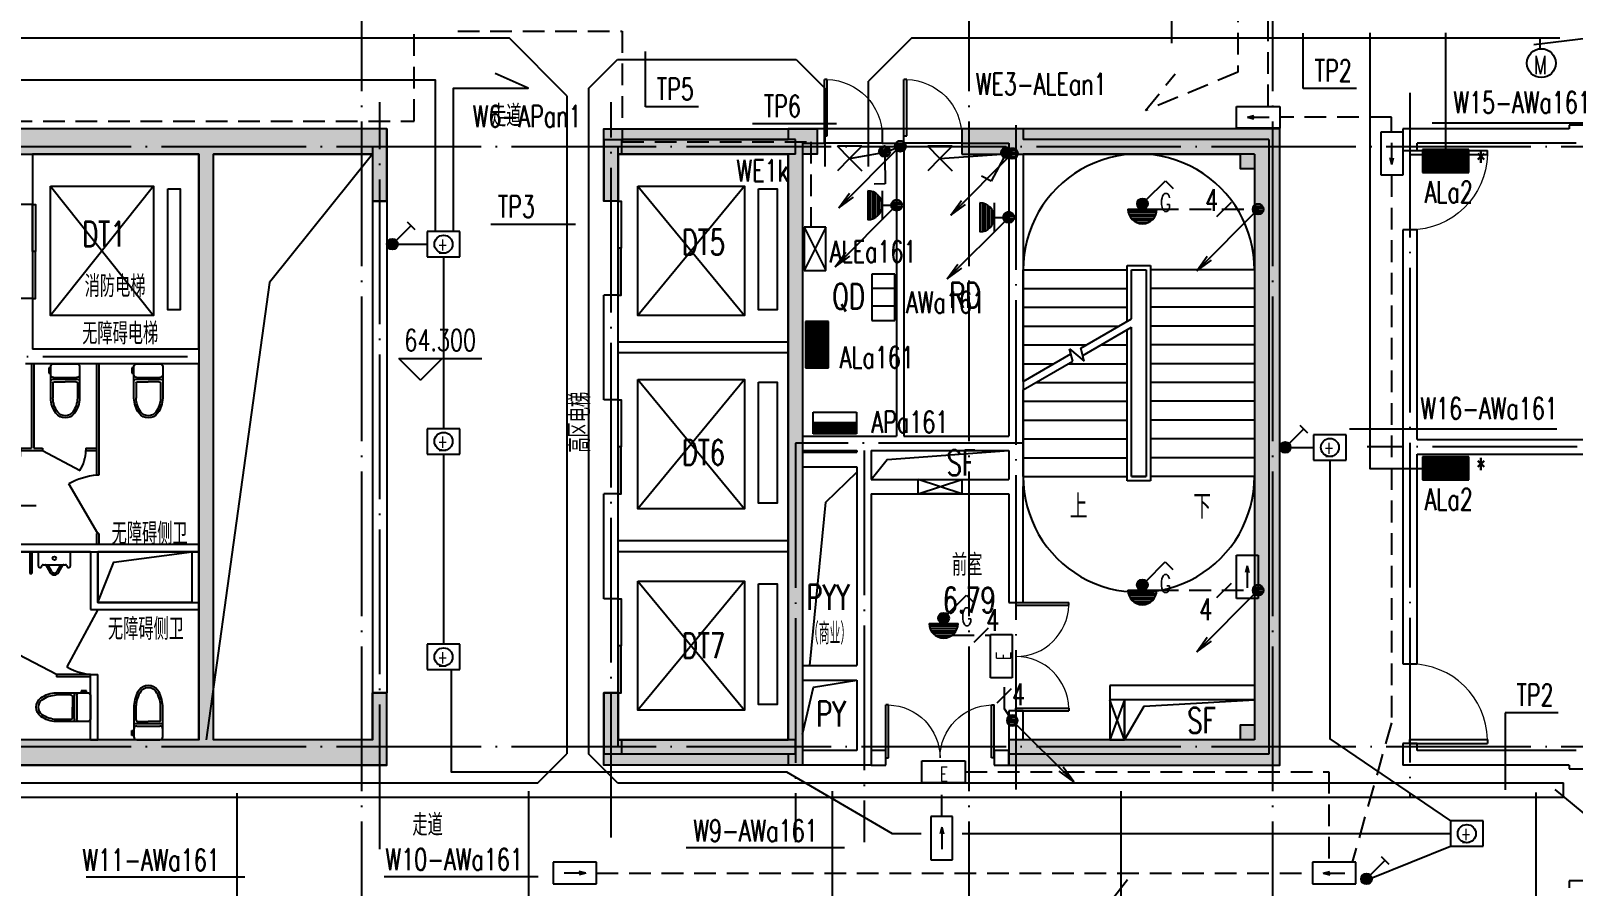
# Model space of a CAD drawing. Extents: x 1980812 to 2226895, y -554123 to 281606.
# Drawn here: x 2015392 to 2036724, y -105637 to -93809 of the extents above; entities that cross this region are included whole.
import ezdxf
from ezdxf.enums import TextEntityAlignment as Align

# ---------------------------------------------------------------- set-up
doc = ezdxf.new("R2010")
doc.units = 0
doc.header["$LTSCALE"] = 1000
doc.header["$MEASUREMENT"] = 0
for name, pattern in [('CONTINOUS', [0]), ('DASH', [0.35, 0.25, -0.1]), ('DOTE', [2.42, 2, -0.2, 0.02, -0.2]), ('DQXX', [4.5, 3, -1.5])]:
    doc.linetypes.add(name, pattern=pattern)
for name, color, linetype in [('$TD_AUDIT_GENERATED_(158)', 8, 'Continuous'), ('$TD_AUDIT_GENERATED_(1F3)', 7, 'Continuous'), ('$TD_AUDIT_GENERATED_(210)', 8, 'Continuous'), ('$TD_AUDIT_GENERATED_(356C)', 8, 'Continuous'), ('$TD_AUDIT_GENERATED_(517)', 8, 'CONTINOUS'), ('$TD_AUDIT_GENERATED_(54A)', 8, 'Continuous'), ('1', 1, 'Continuous'), ('A-FLOR-PFIX', 8, 'Continuous'), ('A-FLOR-TPTN', 8, 'Continuous'), ('COLU', 8, 'Continuous'), ('COLU_HATCH', 8, 'Continuous'), ('DIM_ELEV', 8, 'Continuous'), ('DIM_SYMB', 8, 'Continuous'), ('dote', 8, 'DOTE'), ('DQ1', 1, 'Continuous'), ('DQ2', 2, 'Continuous'), ('DQ7', 7, 'Continuous'), ('DQK', 7, 'Continuous'), ('DQK1', 1, 'Continuous'), ('DQK7', 7, 'Continuous'), ('DQqj', 1, 'Continuous'), ('DQX', 2, 'DQXX'), ('LINE', 8, 'Continuous'), ('PUB_TEXT', 8, 'Continuous'), ('STAIR', 8, 'Continuous'), ('WALL', 7, 'Continuous'), ('WINDOW', 8, 'Continuous')]:
    doc.layers.add(name, color=color, linetype=linetype)
doc.styles.add('_TCH_DIM', font='SIMPLEX', dxfattribs={"bigfont": 'GBCBIG'})
doc.styles.add('D8', font='txtw.shx', dxfattribs={"width": 0.7, "bigfont": 'hztxtw.shx'})
doc.styles.add('HZF', font='ROMANS2', dxfattribs={"width": 0.7, "bigfont": 'HZDF2'})
doc.styles.add('HZTXTW', font='txtw.shx', dxfattribs={"width": 0.6, "bigfont": 'hztxtw.shx'})

# ---------------------------------------------------------------- blocks, each defined once
blk = doc.blocks.new('$TD_AUDIT_GENERATED_(9F)')
at = {"layer": 'dote'}
for p, q in [((23300, 30469), (23300, -6248)), ((31700, 30469), (31700, -6248)), ((35900, 30469), (35900, -5250)), ((56413, 15600), (-8454, 15600)), ((54631, 11450), (37209, 11450)), ((56413, 7300), (-8454, 7300))]:
    blk.add_line(p, q, dxfattribs=at)
blk = doc.blocks.new('A$C63E13691')
at = {"layer": 'WALL'}
for p, q in [((0, -650), (0, 100)), ((0, 100), (200, 100)), ((200, -650), (200, 100)), ((0, -650), (200, -650)), ((0, -3400), (0, -1950)), ((0, -1950), (200, -1950)), ((200, -3400), (200, -1950)), ((0, -3400), (200, -3400)), ((0, -6150), (0, -4700)), ((0, -4700), (200, -4700)), ((200, -6150), (200, -4700)), ((0, -6150), (200, -6150)), ((0, -8200), (0, -7450)), ((0, -7450), (200, -7450)), ((200, -8200), (200, -7450)), ((0, -8200), (200, -8200))]:
    blk.add_line(p, q, dxfattribs=at)
at = {"layer": 'WINDOW'}
for p, q in [((0, -1950), (0, -650)), ((0, -4700), (0, -3400)), ((0, -7450), (0, -6150))]:
    blk.add_line(p, q, dxfattribs=at)
for points in [[(-41, -1300), (0, -1300), (0, -650), (-41, -650)], [(-41, -1300), (0, -1300), (0, -1950), (-41, -1950)], [(-41, -4050), (0, -4050), (0, -3400), (-41, -3400)], [(-41, -4050), (0, -4050), (0, -4700), (-41, -4700)], [(-41, -6800), (0, -6800), (0, -6150), (-41, -6150)], [(-41, -6800), (0, -6800), (0, -7450), (-41, -7450)]]:
    blk.add_lwpolyline(points, close=True, dxfattribs=at)
blk = doc.blocks.new('$DorLib2D$00000001')
for p, q in [((0.45, 0.975), (0.5, 0.975)), ((0.45, 0), (0.45, 0.975)), ((0.5, 0), (0.5, 0.975)), ((0.5, 0), (0.45, 0))]:
    blk.add_line(p, q)
at = {"lineweight": 13}
blk.add_arc((0.475, 0), 0.975, 91.4693, 180, dxfattribs=at)
blk = doc.blocks.new('A$C4923384A')
at = {"layer": 'dote'}
for p, q in [((34500, -2208), (34500, -6266)), ((37800, -6953), (37800, -16710))]:
    blk.add_line(p, q, dxfattribs=at)
at = {"layer": 'WALL'}
for p, q in [((37700, -7450), (37700, -7750)), ((40000, -7450), (37700, -7450)), ((40200, -7400), (40000, -7400)), ((40000, -7400), (40000, -7450)), ((37900, -7750), (37900, -7650)), ((40100, -7650), (37900, -7650)), ((37700, -7750), (37900, -7750)), ((37900, -8850), (37700, -8850)), ((37700, -8850), (37700, -11850)), ((37900, -11750), (37900, -8850)), ((37700, -11850), (37700, -14850)), ((37900, -11750), (48700, -11750)), ((37900, -11950), (48500, -11950)), ((37900, -14850), (37900, -11950)), ((37700, -14850), (37900, -14850)), ((37900, -15950), (37700, -15950)), ((37700, -15950), (37700, -16250)), ((37900, -16050), (37900, -15950)), ((40100, -16050), (37900, -16050)), ((40000, -16250), (37700, -16250)), ((40000, -16250), (40000, -16300)), ((40000, -16300), (40200, -16300)), ((40200, -17850), (40000, -17850)), ((40000, -17850), (40000, -17950))]:
    blk.add_line(p, q, dxfattribs=at)
at = {"layer": 'WINDOW', "yscale": -1100}
for p, xscale, zscale, rotation in [((37800, -8300), 1100, 1100, 90), ((37800, -15400), -1100, -1100, 89.99999999999379)]:
    blk.add_blockref('$DorLib2D$00000001', p, dxfattribs=dict(at, xscale=xscale, zscale=zscale, rotation=rotation))
blk = doc.blocks.new('A-WC4')
for p, q in [((-200, 475), (-200, 40)), ((200, 40), (200, 475)), ((180, 220), (-180, 220)), ((-228, 57), (-228, 130)), ((-228, 130), (-210, 130)), ((-210, 57), (-228, 57)), ((-210, 130), (-210, 115)), ((-210, 115), (-200, 115)), ((-210, 72), (-210, 115)), ((-200, 72), (-210, 72)), ((-210, 72), (-210, 57)), ((-160, 190), (160, 190)), ((-160, 0), (160, 0))]:
    blk.add_line(p, q)
at = {"color": 251}
for p, q in [((-170, 270), (-170, 476)), ((170, 270), (170, 475)), ((-150, 250), (0, 250)), ((150, 250), (0, 250))]:
    blk.add_line(p, q, dxfattribs=at)
for centre, radius, start, end in [((189, 460), 389, 144.5404, 177.815), ((0, 590), 160, 90, 143.2005), ((0, 590), 160, 36.7995, 90), ((-189, 460), 389, 2.185, 35.4596), ((-180, 240), 20, 180, 270), ((180, 240), 20, 270, 0), ((-160, 150), 40, 90, 180), ((-160, 40), 40, 180, 270), ((160, 150), 40, 0, 90), ((160, 40), 40, 270, 0)]:
    blk.add_arc(centre, radius, start, end)
for centre, radius, start, end in [((189, 460), 359, 144.5982, 177.815), ((0, 590), 130, 90, 143.0508), ((0, 590), 130, 36.9492, 90), ((-189, 460), 359, 2.185, 35.4018), ((-150, 270), 20, 180, 270), ((150, 270), 20, 270, 0)]:
    blk.add_arc(centre, radius, start, end, dxfattribs=at)
blk = doc.blocks.new('A-UR2')
for p, q in [((-61, 284), (-116, 188)), ((116, 188), (61, 284)), ((-225, 190), (-225, 30)), ((-195, 0), (195, 0)), ((-168, 190), (-171, 199)), ((154, 180), (-154, 180)), ((171, 199), (168, 190)), ((225, 30), (225, 190))]:
    blk.add_line(p, q)
at = {"color": 252}
for p, q in [((-39, 272), (-91, 180)), ((91, 180), (39, 272))]:
    blk.add_line(p, q, dxfattribs=at)
blk.add_circle((0, 90), 25, dxfattribs=at)
for centre, radius, start, end in [((-198, 190), 27.5, 18.9246, 180), ((0, 250), 70, 29.4871, 150.5129), ((198, 190), 27.5, 0, 161.0754), ((-195, 30), 30, 180, 270), ((-154, 195), 15, 198.9246, 270), ((-129, 195), 15, 270, 330.5129), ((129, 195), 15, 209.4871, 270), ((154, 195), 15, 270, 341.0754), ((195, 30), 30, 270, 0)]:
    blk.add_arc(centre, radius, start, end)
blk.add_arc((0, 250), 45, 29.4871, 150.5129, dxfattribs=at)
blk = doc.blocks.new('A-SINK-4')
for p, q in [((-158, 126), (-13, 126)), ((-13, 78), (-13, 170)), ((13, 78), (-13, 78)), ((13, 170), (13, 78)), ((13, 126), (158, 126))]:
    blk.add_line(p, q)
blk.add_circle((0, 270), 20)
for centre, radius, start, end in [((0, 88), 19.5, 133.6408, 46.2627), ((0, 170), 13.5, 0, 180)]:
    blk.add_arc(centre, radius, start, end)
at = {"extrusion": (0, 0, -1)}
blk.add_ellipse((0, 270), major_axis=(260, 0), ratio=0.846154, dxfattribs=at)
blk.add_ellipse((0, 270), major_axis=(-235, 0), ratio=0.829787, start_param=2.310338, end_param=7.11444)
blk = doc.blocks.new('$TwtSys$00000141')
for p, q in [((-94, 8), (-10, 92)), ((-94, 8), (-10, 92)), ((-87, -35), (35, 87)), ((-87, -35), (35, 87)), ((-66, -66), (66, 66)), ((-66, -66), (66, 66)), ((-32, -87), (88, 33)), ((-32, -87), (88, 33)), ((11, -92), (92, -11)), ((11, -92), (92, -11))]:
    blk.add_line(p, q)
blk.add_circle((0, 0), 94)
blk.add_circle((0, 0), 94)
blk = doc.blocks.new('tbharthaergar')
at = {"layer": '$TD_AUDIT_GENERATED_(517)'}
blk.add_lwpolyline([(4750, -6300), (4974, -5742), (6050, -5600)], dxfattribs=at)
blk.add_lwpolyline([(4750, -5600), (6050, -5600), (6050, -6300), (4750, -6300)], close=True, dxfattribs=at)
at = {"layer": 'A-FLOR-PFIX'}
for p, q in [((2035, -3550), (458, -3550)), ((2900, -6150), (2900, -5600)), ((2900, -6150), (1850, -6150))]:
    blk.add_line(p, q, dxfattribs=at)
at = {"layer": 'A-FLOR-TPTN'}
for p, q in [((2965, -3000), (2965, -4170)), ((3835, -3000), (3835, -4170)), ((3865, -3000), (3865, -4170)), ((4735, -3000), (4735, -4541)), ((4765, -3000), (4765, -4541)), ((4735, -3604), (4735, -4541)), ((4765, -3604), (4765, -4541)), ((2185, -4170), (2185, -4200)), ((2185, -4200), (2705, -4475)), ((2785, -4170), (2785, -4200)), ((2785, -4170), (2935, -4170)), ((2965, -4170), (3085, -4170)), ((3085, -4170), (3085, -4200)), ((3085, -4200), (3605, -4475)), ((3685, -4170), (3835, -4170)), ((3685, -4170), (3685, -4200)), ((3685, -4200), (3985, -4200)), ((3865, -4170), (3985, -4170)), ((3985, -4170), (3985, -4200)), ((3985, -4200), (4505, -4475)), ((4585, -4170), (4735, -4170)), ((4585, -4170), (4585, -4200)), ((4585, -4200), (4735, -4200)), ((4750, -5346), (4352, -4661)), ((4765, -4541), (4735, -4541)), ((4735, -5346), (4735, -5500)), ((4765, -5346), (4735, -5346)), ((4765, -5346), (4765, -5500)), ((3110, -5600), (3110, -5900)), ((3140, -5600), (3140, -5900)), ((3810, -5600), (3810, -5900)), ((3840, -5600), (3840, -5900)), ((3110, -5900), (3140, -5900)), ((3810, -5900), (3840, -5900)), ((4750, -6400), (4322, -7192)), ((4180, -7300), (3660, -7025)), ((3350, -7300), (3350, -8200)), ((3580, -7300), (3350, -7300)), ((3380, -7330), (3380, -8200)), ((3580, -7330), (3380, -7330)), ((3580, -7300), (3580, -7330)), ((4650, -7300), (4180, -7300)), ((4180, -7300), (4180, -7330)), ((4650, -7330), (4180, -7330)), ((3380, -8200), (3350, -8200))]:
    blk.add_line(p, q, dxfattribs=at)
for points in [[(2035, -3000), (2035, -4200), (2185, -4200)], [(2065, -3000), (2065, -4170), (2185, -4170)], [(2935, -3000), (2935, -4170)], [(2785, -4200), (2965, -4200)], [(2935, -4200), (3085, -4200)]]:
    blk.add_lwpolyline(points, dxfattribs=at)
for centre, radius, start, end in [((2273, -4200), 512, 327.4617, 359.9502), ((3173, -4200), 512, 327.4617, 359.9502), ((4073, -4200), 512, 327.4617, 359.9502), ((4836, -5532), 997, 95.7943, 119.0455), ((4092, -7300), 512, 147.4617, 179.9502), ((4723, -6508), 792, 239.6591, 271.9796)]:
    blk.add_arc(centre, radius, start, end, dxfattribs=at)
at = {"layer": 'LINE', "linetype": 'DASH'}
for centre in [(1404, -4673), (2650, -6933)]:
    blk.add_circle(centre, 750, dxfattribs=at)
at = {"layer": 'WALL'}
for p, q in [((550, -5500), (450, -5500)), ((450, -5500), (450, -5600)), ((550, -5600), (550, -5500)), ((1850, -5500), (1550, -5500)), ((1550, -5500), (1550, -5600)), ((4750, -5500), (1850, -5500)), ((6150, -5500), (4750, -5500)), ((6150, -5600), (6150, -5500)), ((450, -5600), (550, -5600)), ((1550, -5600), (1750, -5600)), ((1750, -5600), (1750, -7100)), ((1850, -7100), (1850, -5600)), ((4650, -5600), (1850, -5600)), ((4650, -5600), (4650, -6400)), ((6150, -5600), (4750, -5600)), ((4750, -5600), (4750, -6300)), ((4750, -6300), (6150, -6300)), ((6150, -6300), (6150, -6400)), ((4650, -6400), (6150, -6400)), ((1750, -7100), (1850, -7100)), ((4650, -8200), (4650, -7300)), ((4650, -7300), (4750, -7300)), ((4750, -8200), (4750, -7300)), ((1850, -8100), (1750, -8100)), ((1750, -8100), (1750, -8200)), ((1850, -8200), (1850, -8100)), ((1750, -8200), (1850, -8200)), ((4650, -8200), (4750, -8200))]:
    blk.add_line(p, q, dxfattribs=at)
at = {"layer": 'WINDOW'}
for p, q in [((1550, -5500), (550, -5500)), ((1850, -8100), (1850, -7100))]:
    blk.add_line(p, q, dxfattribs=at)
at = {"layer": '$TD_AUDIT_GENERATED_(54A)', "xscale": 0.5, "yscale": -0.5, "zscale": 0.5, "rotation": 180.0000000027541}
for p in [(1861, -3250), (3049, -5755)]:
    blk.add_blockref('$TwtSys$00000141', p, dxfattribs=at)
at = {"layer": 'A-FLOR-PFIX', "xscale": -1, "rotation": 180}
for name, p in [('A-SINK-4', (1250, -3000)), ('A-WC4', (2500, -3000)), ('A-WC4', (3400, -3000)), ('A-WC4', (4300, -3000)), ('A-WC4', (5450, -3000)), ('A-SINK-4', (2400, -5623))]:
    blk.add_blockref(name, p, dxfattribs=at)
at = {"layer": 'A-FLOR-PFIX', "rotation": 180}
for p in [(3450, -5600), (4150, -5600)]:
    blk.add_blockref('A-UR2', p, dxfattribs=at)
at = {"layer": 'A-FLOR-PFIX', "extrusion": (0, 0, -1), "xscale": -1, "zscale": -1}
blk.add_blockref('A-WC4', (-5450, -8200), dxfattribs=at)
at = {"layer": 'A-FLOR-PFIX', "extrusion": (0, 0, -1), "zscale": -1, "rotation": 270}
blk.add_blockref('A-WC4', (-4650, -7750), dxfattribs=at)
at = {"layer": 'WINDOW', "yscale": -1000}
for p, xscale, zscale, rotation in [((1050, -5550), 1000, 1000, 180.0000000140501), ((1800, -7600), -1000, -1000, 90.00000001289553)]:
    blk.add_blockref('$DorLib2D$00000001', p, dxfattribs=dict(at, xscale=xscale, zscale=zscale, rotation=rotation))
blk = doc.blocks.new('$DorLib2D$00000002')
for p, q in [((-0.5, 0), (-0.5, 0.4875)), ((-0.475, 0.4875), (-0.5, 0.4875)), ((-0.475, 0), (-0.475, 0.4875)), ((0.475, 0), (0.475, 0.4875)), ((0.475, 0.4875), (0.5, 0.4875)), ((0.5, 0), (0.5, 0.4875)), ((-0.5, 0), (-0.475, 0)), ((0.5, 0), (0.475, 0))]:
    blk.add_line(p, q)
at = {"lineweight": 13}
for centre, start, end in [((-0.4875, 0), 0, 88.53072), ((0.4875, 0), 91.46928, 180)]:
    blk.add_arc(centre, 0.4875, start, end, dxfattribs=at)
blk = doc.blocks.new('A$C1E3758D0')
at = {"layer": '$TD_AUDIT_GENERATED_(158)'}
for p, q in [((7950, -2600), (5600, -2600)), ((7950, -2750), (5600, -2750)), ((7950, -5350), (5600, -5350)), ((7950, -5500), (5600, -5500))]:
    blk.add_line(p, q, dxfattribs=at)
at = {"layer": '$TD_AUDIT_GENERATED_(1F3)'}
blk.add_line((-2500, -700), (-2500, -2000), dxfattribs=at)
at = {"layer": '$TD_AUDIT_GENERATED_(210)'}
for p, q in [((9750, -4700), (10350, -4500)), ((10350, -4700), (9750, -4500))]:
    blk.add_line(p, q, dxfattribs=at)
for points in [[(9100, -4500), (9321, -4223), (11000, -4100)], [(8250, -7075), (8470, -4814), (8900, -4400)], [(8150, -8025), (8301, -7371), (8900, -7275)], [(12600, -8100), (12874, -7634), (14400, -7550)]]:
    blk.add_lwpolyline(points, dxfattribs=at)
blk.add_lwpolyline([(9750, -4500), (10350, -4500), (10350, -4700), (9750, -4700)], close=True, dxfattribs=at)
at = {"layer": '$TD_AUDIT_GENERATED_(517)'}
blk.add_lwpolyline([(-1600, -5500), (-300, -5500), (-300, -6200), (-1600, -6200)], close=True, dxfattribs=at)
at = {"layer": 'DIM_ELEV'}
blk.add_line((-4268, -4861), (-2450, -4861), dxfattribs=at)
at = {"layer": 'DIM_SYMB'}
for p, q in [((12600, -8100), (12400, -7550)), ((12600, -7550), (12400, -8100))]:
    blk.add_line(p, q, dxfattribs=at)
for points in [[(13650, -4590, 0, 0, 0), (13650, -1000, 0, 0, 0), (11950, -1000, 0, 0, 0), (11950, -2340, 80, 0, 0), (11950, -2640, 0, 0, 0)], [(11950, -4590, 0, 0, 0), (11950, -3200, 80, 0, 0), (11950, -2900, 0, 0, 0)]]:
    blk.add_lwpolyline(points, format="xyseb", dxfattribs=at)
blk.add_lwpolyline([(12600, -8100), (12600, -7550), (12400, -7550), (12400, -8100)], close=True, dxfattribs=at)
at = {"layer": 'dote'}
for p, q in [((2300, -9613), (2300, 715)), ((5500, -9452), (5500, 715)), ((11100, 400), (11100, -8786)), ((-7200, -2800), (-200, -2800)), ((8050, -4000), (8050, -9515)), ((11200, -4000), (8050, -4000)), ((9000, -4100), (9000, -9515))]:
    blk.add_line(p, q, dxfattribs=at)
at = {"layer": 'STAIR'}
for p, q in [((11200, -3145), (11200, -1600)), ((11200, -1600), (12640, -1600)), ((12640, -2314), (12640, -1540)), ((12640, -1540), (12960, -1540)), ((12700, -2279), (12700, -1600)), ((12700, -2279), (12700, -1600)), ((12700, -1600), (12900, -1600)), ((12900, -1600), (12900, -4460)), ((12900, -1600), (12900, -4460)), ((12960, -1540), (12960, -4520)), ((14400, -1600), (12960, -1600)), ((14400, -1600), (14400, -4460)), ((11200, -1860), (12640, -1860)), ((14400, -1860), (12960, -1860)), ((11200, -2120), (12640, -2120)), ((14400, -2120), (12960, -2120)), ((11997, -2685), (12700, -2279)), ((11200, -2380), (12525, -2380)), ((12024, -2785), (12700, -2395)), ((12640, -4520), (12640, -2429)), ((12700, -4460), (12700, -2395)), ((12700, -4460), (12700, -2395)), ((14400, -2380), (12960, -2380)), ((11200, -2640), (12075, -2640)), ((11200, -3145), (11859, -2765)), ((11886, -2865), (11839, -2693)), ((11839, -2693), (12045, -2865)), ((12045, -2865), (11997, -2685)), ((12275, -2640), (12640, -2640)), ((14400, -2640), (12960, -2640)), ((11200, -3261), (11886, -2865)), ((11200, -2900), (11625, -2900)), ((11825, -2900), (12640, -2900)), ((14400, -2900), (12960, -2900)), ((11375, -3160), (12640, -3160)), ((14400, -3160), (12960, -3160)), ((11200, -4460), (11200, -3261)), ((11200, -3420), (12640, -3420)), ((14400, -3420), (12960, -3420)), ((11200, -3680), (12640, -3680)), ((14400, -3680), (12960, -3680)), ((11200, -3940), (12640, -3940)), ((14400, -3940), (12960, -3940)), ((11200, -4200), (12640, -4200)), ((14400, -4200), (12960, -4200)), ((11200, -4460), (12640, -4460)), ((12700, -4460), (12700, -4460)), ((12900, -4460), (12700, -4460)), ((12700, -4460), (12900, -4460)), ((14400, -4460), (12960, -4460)), ((12960, -4520), (12640, -4520))]:
    blk.add_line(p, q, dxfattribs=at)
for centre, start, end in [((12800, -1600), 359.9999, 180), ((12800, -4460), 180, 0.0001)]:
    blk.add_arc(centre, 1600, start, end, dxfattribs=at)
at = {"layer": 'WALL'}
for p, q in [((-100, 350), (-2700, 350)), ((2400, 350), (-100, 350)), ((2400, 350), (2400, -650)), ((8450, 350), (7950, 350)), ((7950, 350), (7950, 200)), ((8450, 150), (8450, 350)), ((9500, 350), (9250, 350)), ((9250, 350), (9250, 150)), ((9550, 350), (9500, 350)), ((9550, 150), (9550, 350)), ((11200, 350), (10350, 350)), ((10350, 350), (10350, 150)), ((11200, 350), (11200, 200)), ((-2500, 0), (-2500, -700)), ((-200, 0), (-2500, 0)), ((-200, -2700), (-200, 0)), ((5400, 200), (5400, -650)), ((5400, 200), (7950, 200)), ((8150, 150), (8450, 150)), ((8150, 150), (8150, 100)), ((8150, 100), (8150, -3900)), ((9250, 150), (9450, 150)), ((9450, 150), (9450, -3900)), ((9550, 150), (9550, -3900)), ((10350, 150), (11000, 150)), ((11000, 150), (11000, 100)), ((11000, 100), (11000, -3900)), ((14600, 200), (11200, 200)), ((14600, 200), (14600, -7450)), ((2200, 0), (0, 0)), ((0, -2800), (0, 0)), ((2200, 0), (2200, -650)), ((5600, 0), (5600, -650)), ((5600, 0), (7950, 0)), ((7950, 0), (7950, -4000)), ((14400, 0), (11200, 0)), ((11200, 0), (11200, -4000)), ((14400, 0), (14400, -7350)), ((-2500, -700), (-2700, -700)), ((2400, -650), (2200, -650)), ((5600, -650), (5400, -650)), ((-2500, -2000), (-2700, -2000)), ((-2500, -2000), (-2500, -2700)), ((-200, -2700), (-2500, -2700)), ((-200, -2900), (-2600, -2900)), ((-200, -8100), (-200, -2900)), ((0, -8100), (0, -2800)), ((7950, -4000), (7950, -4225)), ((8150, -3900), (9000, -3900)), ((9000, -3900), (9450, -3900)), ((9550, -3900), (11000, -3900)), ((11200, -4000), (11200, -4600)), ((7950, -4225), (7950, -7175)), ((8150, -4100), (8900, -4100)), ((8150, -4100), (8150, -4125)), ((8150, -4125), (8900, -4125)), ((8900, -4100), (8900, -4125)), ((9100, -4100), (9100, -4225)), ((9100, -4100), (9500, -4100)), ((9100, -4225), (9100, -4500)), ((9500, -4100), (11000, -4100)), ((11000, -4100), (11000, -4500)), ((8150, -4325), (8900, -4325)), ((8150, -4325), (8150, -7075)), ((8900, -4325), (8900, -4600)), ((8900, -4600), (8900, -7075)), ((9100, -4500), (11000, -4500)), ((11200, -6200), (11200, -4600)), ((9100, -4700), (11000, -4700)), ((9100, -4700), (9100, -7175)), ((11000, -4700), (11000, -6200)), ((-200, -5400), (-4800, -5400)), ((-4800, -5500), (-200, -5500)), ((-200, -5500), (-200, -5400)), ((11000, -6200), (11200, -6200)), ((7950, -7175), (7950, -8100)), ((8150, -7075), (8900, -7075)), ((9100, -7175), (9100, -8450)), ((2200, -8100), (2200, -7450)), ((2200, -7450), (2400, -7450)), ((2400, -8450), (2400, -7450)), ((5400, -7450), (5400, -8300)), ((5600, -7450), (5400, -7450)), ((5600, -7450), (5600, -8100)), ((8150, -7275), (8900, -7275)), ((8150, -7275), (8150, -8200)), ((8900, -7275), (8900, -8250)), ((14400, -7350), (12400, -7350)), ((12400, -7350), (12400, -8100)), ((14600, -7450), (14600, -8300)), ((14400, -7550), (12600, -7550)), ((12600, -7550), (12600, -8100)), ((14400, -7550), (14400, -8100)), ((11200, -7700), (11000, -7700)), ((11000, -7700), (11000, -8300)), ((11200, -8100), (11200, -7700)), ((-200, -8100), (-2800, -8100)), ((2200, -8100), (0, -8100)), ((7950, -8100), (5600, -8100)), ((12400, -8100), (11200, -8100)), ((14400, -8100), (12600, -8100)), ((7950, -8300), (5400, -8300)), ((7950, -8300), (7950, -8450)), ((8150, -8200), (8150, -8250)), ((8900, -8250), (8150, -8250)), ((12500, -8300), (11000, -8300)), ((14600, -8300), (12500, -8300)), ((-100, -8450), (-2800, -8450)), ((2400, -8450), (-100, -8450)), ((9100, -8450), (7950, -8450))]:
    blk.add_line(p, q, dxfattribs=at)
at = {"layer": 'WINDOW'}
for p, q in [((9250, 350), (8450, 350)), ((10350, 350), (9550, 350)), ((9250, 150), (8450, 150)), ((10350, 150), (9550, 150))]:
    blk.add_line(p, q, dxfattribs=at)
at = {"layer": 'WINDOW', "color": 3}
for p, q in [((-828, -444), (-2253, -2233)), ((-2253, -444), (-828, -2233))]:
    blk.add_line(p, q, dxfattribs=at)
at = {"layer": 'WINDOW', "color": 1}
for p, q in [((7344, -444), (5869, -2233)), ((5869, -444), (7344, -2233)), ((7344, -3119), (5869, -4907)), ((5869, -3119), (7344, -4907)), ((7344, -5905), (5869, -7693)), ((5869, -5905), (7344, -7693))]:
    blk.add_line(p, q, dxfattribs=at)
at = {"layer": 'WINDOW', "color": 3}
for points in [[(-2253, -444), (-828, -444), (-828, -2233), (-2253, -2233)], [(-632, -481), (-460, -481), (-460, -2153), (-632, -2153)]]:
    blk.add_lwpolyline(points, close=True, dxfattribs=at)
at = {"layer": 'WINDOW', "color": 1}
for points in [[(5869, -444), (7344, -444), (7344, -2233), (5869, -2233)], [(7540, -481), (7798, -481), (7798, -2153), (7540, -2153)], [(5869, -3119), (7344, -3119), (7344, -4907), (5869, -4907)], [(7540, -3156), (7798, -3156), (7798, -4828), (7540, -4828)], [(5869, -5905), (7344, -5905), (7344, -7693), (5869, -7693)], [(7540, -5942), (7798, -5942), (7798, -7614), (7540, -7614)]]:
    blk.add_lwpolyline(points, close=True, dxfattribs=at)
at = {"layer": 'WINDOW'}
for points in [[(-2459, -1350), (-2500, -1350), (-2500, -700), (-2459, -700)], [(-2459, -1350), (-2500, -1350), (-2500, -2000), (-2459, -2000)]]:
    blk.add_lwpolyline(points, close=True, dxfattribs=at)
at = {"layer": 'WALL'}
blk.add_blockref('tbharthaergar', (-6350, 100), dxfattribs=at)
at = {"layer": 'WINDOW'}
for name, p, xscale, yscale, zscale, rotation in [('$DorLib2D$00000001', (8850, 250), 800, -800, 800, 179.999999675934), ('$DorLib2D$00000001', (9950, 250), 800, -800, 800, 179.9999996759287), ('$DorLib2D$00000002', (11100, -6950), 1500, 1500, 1500, 270.0000000371895)]:
    blk.add_blockref(name, p, dxfattribs=dict(at, xscale=xscale, yscale=yscale, zscale=zscale, rotation=rotation))
at = {"layer": '$TD_AUDIT_GENERATED_(1F3)'}
for s, height, style, width, p in [('DT1', 350, 'HZF', 0.7, (-1515, -1106)), ('DT5', 350, 'HZF', 0.7, (6777, -1220)), ('\\M+5CFFB\\M+5B7C0\\M+5B5E7\\M+5CCDD', 300, 'D8', 0.7, (-1360, -1829)), ('QD', 350, 'HZF', 0.7, (8785, -1968)), ('RD', 350, 'HZF', 0.7, (10397, -1954)), ('\\M+5CEDE\\M+5D5CF\\M+5B0AD\\M+5B5E7\\M+5CCDD', 300, 'D8', 0.7, (-1289, -2483)), ('DT6', 350, 'HZF', 0.7, (6777, -4128)), ('SF', 350, 'HZF', 0.7, (10341, -4271)), ('\\M+5C7B0\\M+5CAD2', 300, 'D8', 0.7, (10426, -5683)), ('6.79', 350, 'HZF', 0.7, (10454, -6168)), ('\\M+5A3A8\\M+5C9CC\\M+5D2B5\\M+5A3A9', 300, 'HZTXTW', 0.5, (8522, -6632)), ('DT7', 350, 'HZF', 0.7, (6777, -6799))]:
    blk.add_text(s, height=height, dxfattribs=dict(at, style=style, width=width)).set_placement(p, align=Align.MIDDLE_CENTER)
at = {"layer": '$TD_AUDIT_GENERATED_(1F3)', "style": 'D8', "width": 0.7}
for p in [(-882, -5250), (-933, -6569)]:
    blk.add_text('\\M+5CEDE\\M+5D5CF\\M+5B0AD\\M+5B2E0\\M+5CEC0', height=300, rotation=0.0006, dxfattribs=at).set_placement(p, align=Align.MIDDLE_CENTER)
at = {"layer": '$TD_AUDIT_GENERATED_(356C)', "style": 'HZF', "width": 0.7}
for s, p in [('PYY', (8501, -6127)), ('PY', (8542, -7742)), ('SF', (13669, -7835))]:
    blk.add_text(s, height=350, dxfattribs=at).set_placement(p, align=Align.MIDDLE_CENTER)
at = {"layer": 'PUB_TEXT', "style": '_TCH_DIM'}
for s, p in [('\\M+5C9CF', (11846, -5045)), ('\\M+5CFC2', (13555, -5045))]:
    blk.add_text(s, height=337.6, dxfattribs=at).set_placement(p)
blk = doc.blocks.new('$TD_AUDIT_GENERATED_(3B77)')
at = {"layer": 'COLU_HATCH'}
h = blk.add_hatch(color=256, dxfattribs=at)
h.dxf.hatch_style = 1
h.paths.add_polyline_path([(18550, 15850), (23650, 15850), (23650, 14850), (23450, 14850), (23450, 15500), (18550, 15500)])
h = blk.add_hatch(color=256, dxfattribs=at)
h.dxf.hatch_style = 1
h.paths.add_polyline_path([(26650, 15850), (26650, 14850), (26850, 14850), (26850, 15500), (29600, 15500), (29600, 15850)])
h = blk.add_hatch(color=256, dxfattribs=at)
h.dxf.hatch_style = 1
h.paths.add_polyline_path([(31600, 15500), (35450, 15500), (35450, 15300), (35650, 15300), (35650, 7600), (35450, 7600), (35450, 7400), (32250, 7400), (32250, 7050), (36000, 7050), (36000, 15850), (31600, 15850)])
h = blk.add_hatch(color=256, dxfattribs=at)
h.dxf.hatch_style = 1
h.paths.add_polyline_path([(21250, 15500), (21250, 7400), (21050, 7400), (21050, 15500)])
h = blk.add_hatch(color=256, dxfattribs=at)
h.dxf.hatch_style = 1
h.paths.add_polyline_path([(29400, 15500), (29400, 7400), (29200, 7400), (29200, 15500)])
h = blk.add_hatch(color=256, dxfattribs=at)
h.dxf.hatch_style = 1
h.paths.add_polyline_path([(18450, 7050), (23650, 7050), (23650, 8050), (23450, 8050), (23450, 7400), (18450, 7400)])
h = blk.add_hatch(color=256, dxfattribs=at)
h.dxf.hatch_style = 1
h.paths.add_polyline_path([(26650, 8050), (26850, 8050), (26850, 7400), (29400, 7400), (29400, 7050), (26650, 7050)])
at = {"layer": 'COLU'}
blk.add_line((35450, 15500), (35450, 15300), dxfattribs=at)
for points in [[(23650, 14850), (23650, 15850), (18550, 15850), (18550, 15500), (21050, 15500), (21050, 7400), (18450, 7400), (18450, 7050), (23650, 7050), (23650, 8050), (23450, 8050), (23450, 7400), (21250, 7400), (21250, 15500), (23450, 15500), (23450, 14850)], [(29600, 15850), (29600, 15500), (29400, 15500), (29400, 7400), (29400, 7400), (29400, 7050), (26650, 7050), (26650, 8050), (26850, 8050), (26850, 7400), (29200, 7400), (29200, 15500), (26850, 15500), (26850, 14850), (26650, 14850), (26650, 15850)], [(31600, 15500), (35450, 15500), (35450, 15300), (35650, 15300), (35650, 7600), (35450, 7600), (35450, 7400), (32250, 7400), (32250, 7050), (36000, 7050), (36000, 15850), (31600, 15850)]]:
    blk.add_lwpolyline(points, close=True, dxfattribs=at)
blk = doc.blocks.new('dd')
at = {"layer": 'DQK1', "color": 1}
for p, q in [((-200, 100), (200, 100)), ((-200, 92), (200, 92)), ((-196, 62), (196, 62)), ((-188, 32), (188, 32)), ((-174, 2), (174, 2)), ((-154, -28), (154, -28)), ((-122, -58), (122, -58)), ((-68, -88), (68, -88))]:
    blk.add_line(p, q, dxfattribs=at)
blk.add_arc((0, 100), 200, 180, 0, dxfattribs=at)
blk = doc.blocks.new('*X249')
at = {"color": 0}
for p, q in [((5315, 4110), (5515, 4110)), ((5320, 4140), (5510, 4140)), ((5320, 4080), (5510, 4080)), ((5335, 4170), (5495, 4170)), ((5335, 4050), (5495, 4050)), ((5371, 4200), (5459, 4200)), ((5372, 4020), (5459, 4020))]:
    blk.add_line(p, q, dxfattribs=at)
blk = doc.blocks.new('kg')
at = {"layer": 'DQK1'}
for p, q in [((53, 53), (318, 318)), ((318, 318), (424, 212))]:
    blk.add_line(p, q, dxfattribs=at)
blk.add_circle((0, 0), 75, dxfattribs=at)
at = {"layer": 'DQK1', "xscale": 0.75, "yscale": 0.75, "zscale": 0.75}
blk.add_blockref('*X249', (-4061, -3083), dxfattribs=at)
at = {"layer": 'DQK7', "style": 'D8', "width": 0.7}
blk.add_text('G', height=250, dxfattribs=at).set_placement((241, -107))
blk = doc.blocks.new('*X251')
at = {"color": 0}
for p, q in [((144, 3000), (256, 3000)), ((126, 2940), (274, 2940)), ((128, 2970), (272, 2970)), ((137, 2910), (263, 2910)), ((173, 2880), (227, 2880))]:
    blk.add_line(p, q, dxfattribs=at)
blk = doc.blocks.new('j')
at = {"layer": '1', "color": 7}
blk.add_line((850, 850), (850, 850), dxfattribs=at)
blk.add_line((850, 850), (850, 850), dxfattribs=at)
blk.add_line((850, 850), (850, 850), dxfattribs=at)
blk.add_line((850, 850), (850, 850), dxfattribs=at)
blk.add_line((850, 850), (850, 850), dxfattribs=at)
blk.add_line((850, 850), (850, 850), dxfattribs=at)
blk.add_line((850, 850), (850, 850), dxfattribs=at)
blk.add_line((850, 850), (850, 850), dxfattribs=at)
blk.add_line((850, 850), (850, 850), dxfattribs=at)
blk.add_line((850, 850), (850, 850), dxfattribs=at)
blk.add_line((850, 850), (850, 850), dxfattribs=at)
blk.add_line((850, 850), (850, 850), dxfattribs=at)
blk.add_line((850, 850), (850, 850), dxfattribs=at)
blk.add_line((850, 850), (850, 850), dxfattribs=at)
blk.add_line((850, 850), (850, 850), dxfattribs=at)
blk.add_line((850, 850), (850, 850), dxfattribs=at)
blk.add_line((850, 850), (850, 850), dxfattribs=at)
blk.add_line((850, 850), (850, 850), dxfattribs=at)
at = {"layer": 'DQK1'}
blk.add_circle((0, 0), 75, dxfattribs=at)
at = {"layer": 'DQK7'}
for p, q in [((0, 0), (850, 850)), ((850, 850), (647, 703)), ((850, 850), (703, 647))]:
    blk.add_line(p, q, dxfattribs=at)
at = {"layer": 'DQK1'}
blk.add_blockref('*X251', (-200, -2950), dxfattribs=at)
blk = doc.blocks.new('P')
at = {"layer": 'DQK7'}
blk.add_line((-100, -100), (100, 100), dxfattribs=at)
blk = doc.blocks.new('4')
at = {"layer": 'DQK7', "linetype": 'ByBlock', "style": 'D8', "width": 0.7}
blk.add_text('4', height=300, dxfattribs=at).set_placement((-100, -193))
blk = doc.blocks.new('dyz')
at = {"layer": 'DQK1'}
for p, q in [((-300, 0), (300, 0)), ((-300, -300), (-300, 0)), ((300, 0), (300, -300)), ((300, -300), (-300, -300))]:
    blk.add_line(p, q, dxfattribs=at)
at = {"layer": 'DQK7'}
for q in [(-58, -127), (-58, -127), (150, -150), (-58, -173), (-58, -173)]:
    blk.add_line((-150, -150), q, dxfattribs=at)
blk = doc.blocks.new('dyk')
at = {"layer": 'DQK1'}
for p, q in [((-300, 150), (300, 150)), ((-300, -150), (-300, 150)), ((300, 150), (300, -150)), ((300, -150), (-300, -150))]:
    blk.add_line(p, q, dxfattribs=at)
at = {"layer": 'DQK7', "style": 'D8', "width": 0.7}
blk.add_text('E', height=200, dxfattribs=at).set_placement((5, -31), align=Align.MIDDLE_CENTER)
blk = doc.blocks.new('DQZ')
at = {"layer": 'DQK1'}
for q in [(-170, 170), (-170, -170), (170, 170), (170, -170)]:
    blk.add_line((0, 0), q, dxfattribs=at)
at = {"layer": 'DQK1', "ltscale": 0.08}
blk.add_line((-170, -170), (170, -170), dxfattribs=at)
blk = doc.blocks.new('*X257')
at = {"color": 0}
for p, q in [((5315, 4110), (5515, 4110)), ((5320, 4140), (5510, 4140)), ((5320, 4080), (5510, 4080)), ((5335, 4170), (5495, 4170)), ((5335, 4050), (5495, 4050)), ((5371, 4200), (5459, 4200)), ((5372, 4020), (5459, 4020))]:
    blk.add_line(p, q, dxfattribs=at)
blk = doc.blocks.new('k1')
at = {"layer": 'DQK1'}
for p, q in [((53, 53), (318, 318)), ((318, 318), (424, 212))]:
    blk.add_line(p, q, dxfattribs=at)
blk.add_circle((0, 0), 75, dxfattribs=at)
at = {"layer": 'DQK1', "xscale": 0.75, "yscale": 0.75, "zscale": 0.75}
blk.add_blockref('*X257', (-4061, -3083), dxfattribs=at)
blk = doc.blocks.new('*X245')
at = {"color": 0}
for p, q in [((8700, 8370), (9500, 8370)), ((8700, 8340), (9500, 8340)), ((8700, 8310), (9500, 8310)), ((8700, 8280), (9500, 8280)), ((8700, 8250), (9500, 8250)), ((8700, 8220), (9500, 8220)), ((8700, 8190), (9500, 8190)), ((8700, 8160), (9500, 8160)), ((8700, 8130), (9500, 8130)), ((8700, 8100), (9500, 8100)), ((8700, 8070), (9500, 8070)), ((8700, 8040), (9500, 8040)), ((8700, 8010), (9500, 8010))]:
    blk.add_line(p, q, dxfattribs=at)
blk = doc.blocks.new('XM')
at = {"layer": '1'}
for p, q in [((320, 168), (-320, 168)), ((-320, 168), (-320, -152)), ((320, -152), (320, 168)), ((-320, -152), (320, -152))]:
    blk.add_line(p, q, dxfattribs=at)
at = {"layer": '1', "xscale": 0.8, "yscale": 0.8, "zscale": 0.8}
blk.add_blockref('*X245', (-7280, -6552), dxfattribs=at)
blk = doc.blocks.new('xl')
at = {"layer": 'DQK1'}
h = blk.add_hatch(dxfattribs=at)
h.set_pattern_fill('LINE', color=1, scale=8, style=0)
h.set_pattern_definition([(0, (-712.643, -443.37), (0, 25.4), [])])
h.paths.add_polyline_path([(300, -150), (300, 0), (-300, 0), (-300, -150)])
at = {"layer": 'DQK1', "color": 1}
for p, q in [((-300, 150), (300, 150)), ((-300, -150), (-300, 150)), ((300, 0), (-300, 0)), ((300, 150), (300, -150)), ((300, -150), (-300, -150))]:
    blk.add_line(p, q, dxfattribs=at)
blk = doc.blocks.new('xmj')
at = {"layer": 'DQK1', "color": 1}
for p, q in [((-300, 150), (300, -150)), ((-300, -150), (300, 150)), ((300, 150), (-300, 150)), ((-300, 150), (-300, -150)), ((300, -150), (300, 150)), ((-300, -150), (300, -150))]:
    blk.add_line(p, q, dxfattribs=at)
blk = doc.blocks.new('XDB')
at = {"layer": 'DQK1'}
for p, q in [((-320, 160), (-320, -160)), ((320, 160), (-320, 160)), ((-120, 160), (-120, -160)), ((120, -160), (120, 160)), ((320, -160), (320, 160)), ((-320, -160), (320, -160))]:
    blk.add_line(p, q, dxfattribs=at)
blk = doc.blocks.new('FP')
at = {"layer": 'DQK1'}
for p, q in [((-225, 175), (-225, -175)), ((225, 175), (-225, 175)), ((225, -175), (225, 175)), ((-225, -175), (225, -175))]:
    blk.add_line(p, q, dxfattribs=at)
blk.add_circle((0, 0), 125, dxfattribs=at)
at = {"layer": 'DQK7', "style": 'D8', "width": 0.7}
for s, p in [('+', (-83, -89)), ('-', (-80, -202))]:
    blk.add_text(s, height=180, dxfattribs=at).set_placement(p)
blk = doc.blocks.new('*X263')
at = {"color": 0, "linetype": 'Continuous'}
for p, q in [((28109, 10830), (28307, 10830)), ((28118, 10860), (28297, 10860)), ((28141, 10890), (28274, 10890)), ((28109, 10800), (28307, 10800)), ((28119, 10770), (28297, 10770)), ((28142, 10740), (28273, 10740))]:
    blk.add_line(p, q, dxfattribs=at)
blk = doc.blocks.new('KTA')
at = {"layer": 'DQK1'}
for p, q in [((53, 53), (256, 256)), ((203, 309), (309, 203))]:
    blk.add_line(p, q, dxfattribs=at)
blk.add_circle((0, 0), 75, dxfattribs=at)
at = {"layer": 'DQK1', "xscale": 0.75, "yscale": 0.75, "zscale": 0.75, "rotation": 180}
blk.add_blockref('*X263', (21156, 8112), dxfattribs=at)
blk = doc.blocks.new('z1d')
at = {"layer": 'DQK1'}
for p, q in [((0, -200), (0, 0)), ((-200, -200), (200, -200)), ((-62, -210), (62, -210)), ((-200, -390), (200, -390)), ((-200, -400), (200, -400)), ((-196, -360), (196, -360)), ((-187, -330), (187, -330)), ((-173, -300), (173, -300)), ((-152, -270), (152, -270)), ((-120, -240), (120, -240))]:
    blk.add_line(p, q, dxfattribs=at)
blk.add_arc((0, -400), 200, 0, 180, dxfattribs=at)
blk = doc.blocks.new('dj')
at = {"layer": 'DQK1'}
blk.add_circle((0, 0), 200, dxfattribs=at)
at = {"layer": 'DQK7', "style": 'D8', "width": 0.7}
blk.add_text('M', height=250, dxfattribs=at).set_placement((-100, -150))

msp = doc.modelspace()

# ---------------------------------------------------------------- linework, layer by layer
at = {"layer": '$TD_AUDIT_GENERATED_(158)'}
for p, q in [((2025866.5, -98112), (2023666.5, -98112)), ((2025866.5, -98262), (2023666.5, -98262)), ((2025866.5, -100862), (2023666.5, -100862)), ((2025866.5, -101012), (2023666.5, -101012))]:
    msp.add_line(p, q, dxfattribs=at)
at = {"layer": 'DIM_ELEV'}
for p, q in [((2020782.7, -98640.8), (2020482.7, -98340.8)), ((2020482.7, -98340.8), (2021628.2, -98340.8)), ((2020782.7, -98640.8), (2021082.7, -98340.8))]:
    msp.add_line(p, q, dxfattribs=at)
at = {"layer": 'DIM_SYMB'}
msp.add_lwpolyline([(2020116.5, -95512), (2018692.6, -97288.4), (2017816.5, -103612)], dxfattribs=at)
at = {"layer": 'DQ2'}
for p, q in [((2034962.1, -95449.3), (2034962.1, -93835.6)), ((2036268.4, -94056), (2036268.4, -93905.6)), ((2026716.5, -95575.3), (2027129, -95498.2)), ((2027274.6, -95464), (2027416.5, -95405.6)), ((2027965.8, -95575.3), (2028814.7, -95515.5)), ((2020467.5, -96759.4), (2020874.3, -96759.4)), ((2021099.3, -96934.4), (2021099.3, -99311)), ((2032816.2, -99569.5), (2033134.4, -99569.5)), ((2021099.3, -99661), (2021099.3, -102292.4)), ((2036468.5, -104300), (2037112, -104831.5)), ((2018246.8, -105877.2), (2018246.8, -104350.6)), ((2022281.1, -105877.2), (2022281.1, -104324.7)), ((2026479, -105877.2), (2026479, -104324.7)), ((2030472.2, -105877.2), (2030472.2, -104324.7))]:
    msp.add_line(p, q, dxfattribs=at)
for points in [[(2034642.1, -99867.3), (2033917.8, -99867.3), (2033917.8, -93834.8)], [(2005604.1, -94484.1), (2020984.7, -94484.1), (2020984.7, -96584.4)], [(2021236.7, -96584.4), (2021236.7, -94600.1), (2022270.5, -94600.1), (2021815.4, -94400.8)], [(2033359.4, -99744.5), (2033359.4, -103598.8), (2035028, -104735.4)], [(2021203.2, -102642.4), (2021203.2, -104055), (2025844.4, -104055), (2027302.7, -104910.4), (2027704.5, -104910.4)], [(2035341.1, -106053.2), (2036213, -106053.2), (2036213, -104341.5)], [(2028271.1, -104910.4), (2035028, -104910.4)], [(2033929.3, -105524.7), (2035028, -105085.4)]]:
    msp.add_lwpolyline(points, dxfattribs=at)
at = {"layer": 'DQ7'}
for p, q in [((2032990.2, -94605.3), (2032990.2, -93839)), ((2037469, -93848), (2036178, -94004)), ((2023890.7, -94859.4), (2023890.7, -94093.2)), ((2033725.5, -94605.3), (2032990.2, -94605.3)), ((2024625.9, -94859.4), (2023890.7, -94859.4)), ((2026533.2, -95096.7), (2025371.2, -95096.7)), ((2034772.2, -95079.5), (2036955.4, -95079.5)), ((2022926.6, -96488.3), (2021754.1, -96488.3)), ((2033629.4, -99311.4), (2036496.6, -99311.4)), ((2036517.3, -103239), (2035782, -103239)), ((2035782, -103239), (2035782, -104303.8)), ((2024457.2, -105103.1), (2026644.2, -105103.1)), ((2016157.1, -105506.6), (2018351.3, -105506.6)), ((2020280.1, -105502.8), (2022409.5, -105502.8)), ((2029481.9, -106935.1), (2030558, -105543.1))]:
    msp.add_line(p, q, dxfattribs=at)
at = {"layer": 'DQqj', "ltscale": 0.15}
for p, q in [((2003299, -93905.6), (2022005.5, -93905.6)), ((2022805.5, -94705.6), (2022005.5, -93905.6)), ((2027576.9, -93905.6), (2026976.9, -94505.6)), ((2027576.9, -93905.6), (2036539.5, -93905.6)), ((2023105.5, -94605.6), (2023505.5, -94205.6)), ((2023505.5, -94205.6), (2025976.9, -94205.6)), ((2025976.9, -94205.6), (2026376.9, -94605.6)), ((2022805.5, -94705.6), (2022805.5, -103805.6)), ((2023105.5, -94605.6), (2023105.5, -103805.6)), ((2026376.9, -95683.2), (2026376.9, -94605.6)), ((2026976.9, -95683.2), (2026976.9, -94505.6)), ((2022405.5, -104205.6), (2022805.5, -103805.6)), ((2023505.5, -104205.6), (2023105.5, -103805.6)), ((2003287, -104205.6), (2022405.5, -104205.6)), ((2023505.5, -104205.6), (2036592, -104205.6)), ((2036592, -104405.6), (2036592, -104205.6)), ((2003287, -104405.6), (2020689.4, -104405.6)), ((2020689.4, -104405.6), (2036592, -104405.6))]:
    msp.add_line(p, q, dxfattribs=at)
at = {"layer": 'DQX', "ltscale": 0.1}
for p, q in [((2030966.5, -96275.6), (2032366.5, -96275.6)), ((2030964.9, -101545.6), (2032366.5, -101545.6)), ((2028139, -102163.7), (2028666.5, -102163.7)), ((2027991, -104673), (2027991, -104205.6)), ((2023216.5, -105455.6), (2033116.5, -105455.6))]:
    msp.add_line(p, q, dxfattribs=at)
for points in [[(2031283.1, -90237), (2032086.3, -90237), (2032086.3, -94380.6), (2030808.1, -94912), (2031217.9, -94404.6)], [(2013309.7, -95055.6), (2020695.2, -95055.6), (2020695.2, -93805.6)], [(2032503.8, -94852.8), (2032503.8, -93655.6), (2021295.2, -93655.6)], [(2021295.2, -93812), (2023570, -93812), (2023570, -95345.3), (2026182, -95345.3), (2026182, -96521.5)], [(2034209.7, -95205.6), (2034209.7, -95002.8), (2032667.2, -95002.8)], [(2034209.7, -95805.6), (2034209.7, -103378.5), (2033666.5, -105305.6)], [(2028966.5, -103345.3), (2028856.3, -103182.9), (2028856.3, -102755.6)], [(2028316.5, -104055.6), (2033342.2, -104055.6), (2033342.2, -105305.6)]]:
    msp.add_lwpolyline(points, dxfattribs=at)
at = {"layer": 'WALL'}
for p, q in [((2025966.5, -95312), (2023566.5, -95312)), ((2023566.5, -95512), (2023566.5, -95312)), ((2025966.5, -95512), (2025966.5, -95312)), ((2020116.5, -95412), (2020116.5, -102962)), ((2020316.5, -95412), (2020116.5, -95412)), ((2020316.5, -95412), (2020316.5, -102962)), ((2025966.5, -95512), (2023566.5, -95512)), ((2020316.5, -102962), (2020116.5, -102962)), ((2025966.5, -103612), (2023566.5, -103612)), ((2023566.5, -103812), (2023566.5, -103612)), ((2025966.5, -103812), (2025966.5, -103612)), ((2025966.5, -103812), (2023566.5, -103812)), ((2027216.5, -103762), (2027016.5, -103762)), ((2027016.5, -103762), (2027016.5, -103962)), ((2027216.5, -103962), (2027216.5, -103762)), ((2028916.5, -103762), (2028716.5, -103762)), ((2028716.5, -103762), (2028716.5, -103962)), ((2028916.5, -103962), (2028916.5, -103762)), ((2027016.5, -103962), (2027216.5, -103962)), ((2028716.5, -103962), (2028916.5, -103962))]:
    msp.add_line(p, q, dxfattribs=at)

# ---------------------------------------------------------------- block references
at = {"layer": '$TD_AUDIT_GENERATED_(210)'}
msp.add_blockref('A$C4923384A', (1996666.5, -87712), dxfattribs=at)
at = {"layer": 'COLU'}
msp.add_blockref('$TD_AUDIT_GENERATED_(3B77)', (1996666.5, -111012), dxfattribs=at)
at = {"layer": 'COLU', "xscale": -1}
msp.add_blockref('A$C63E13691', (2023516.5, -95512), dxfattribs=at)
at = {"layer": 'DQ1', "ltscale": 0.15}
for name, p in [('dj', (2036283.5, -94255.5)), ('dd', (2030766.5, -96375.6)), ('dd', (2030764.9, -101645.6)), ('dd', (2028016.5, -102105.6))]:
    msp.add_blockref(name, p, dxfattribs=at)
at = {"layer": 'DQ1', "ltscale": 0.05}
for name, p in [('dyz', (2032367.2, -94852.8)), ('dyk', (2028016.5, -104055.6))]:
    msp.add_blockref(name, p, dxfattribs=at)
for name, p, rotation in [('j', (2027416.5, -95405.6), 180), ('dyz', (2034066.5, -95505.6), 90.00000000000001), ('k1', (2027200.5, -95475.7), 225.8356800515158), ('j', (2028966.5, -95505.6), 180), ('k1', (2028886.6, -95494.2), 196.5204155666227), ('j', (2027366.5, -96221), 180), ('j', (2032366.5, -96275.6), 180), ('j', (2028916.5, -96388), 180), ('dyz', (2032366.5, -101359.1), 270), ('j', (2032366.5, -101545.6), 180), ('dyk', (2028816.5, -102455.6), 90)]:
    msp.add_blockref(name, p, dxfattribs=dict(at, rotation=rotation))
at = {"layer": 'DQ1', "ltscale": 0.08}
for name, p, rotation in [('DQZ', (2026716.5, -95575.3), 180), ('DQZ', (2027965.8, -95575.3), 180), ('z1d', (2027366.5, -96221), 270), ('z1d', (2028916.5, -96388), 270)]:
    msp.add_blockref(name, p, dxfattribs=dict(at, rotation=rotation))
for p in [(2030766.5, -96200), (2030764.9, -101470), (2028016.5, -101930)]:
    msp.add_blockref('kg', p, dxfattribs=at)
at = {"layer": 'DQ1'}
for p in [(2020392.5, -96759.4), (2032741.2, -99569.5), (2033864.6, -105536.3)]:
    msp.add_blockref('KTA', p, dxfattribs=at)
at = {"layer": 'DQ1', "ltscale": 0.05, "xscale": -1}
for name, p, rotation in [('j', (2028966.5, -103345.3), 180.0000648063081), ('dyz', (2027841, -104973), 90), ('dyz', (2033416.5, -105605.6), 180)]:
    msp.add_blockref(name, p, dxfattribs=dict(at, rotation=rotation))
msp.add_blockref('dyz', (2022916.5, -105305.6), dxfattribs=at)
at = {"layer": 'DQ2'}
for name, p in [('XM', (2034962.1, -95617.3)), ('FP', (2021099.3, -96759.4)), ('xl', (2026511.8, -99229.7)), ('FP', (2021099.3, -99486)), ('FP', (2033359.4, -99569.5)), ('XM', (2034962.1, -99867.3)), ('FP', (2021099.3, -102467.4)), ('FP', (2035253, -104910.4))]:
    msp.add_blockref(name, p, dxfattribs=at)
at = {"layer": 'DQ2', "rotation": 270}
for name, p in [('XDB', (2027182.9, -97492.2)), ('XM', (2026257.3, -98149.1))]:
    msp.add_blockref(name, p, dxfattribs=at)
at = {"layer": 'DQ7', "ltscale": 0.05}
for name, p in [('4', (2031735.3, -96106.6)), ('P', (2031896.4, -96275.6)), ('P', (2031896.4, -101545.6)), ('4', (2031653.2, -101766.4)), ('4', (2028707.2, -101913.3)), ('P', (2028537.1, -102163.7)), ('P', (2028856.3, -103002.4)), ('4', (2029063.5, -102942.7))]:
    msp.add_blockref(name, p, dxfattribs=at)
at = {"layer": 'DQK', "rotation": 270}
msp.add_blockref('xmj', (2026236.8, -96821.5), dxfattribs=at)
at = {"layer": 'WALL'}
for name, p in [('$TD_AUDIT_GENERATED_(9F)', (1996666.5, -111012)), ('A$C1E3758D0', (2017916.5, -95512))]:
    msp.add_blockref(name, p, dxfattribs=at)
at = {"layer": 'WINDOW', "xscale": 1500, "yscale": -1500, "zscale": 1500, "rotation": 180.0000000057644}
msp.add_blockref('$DorLib2D$00000002', (2027966.5, -103862), dxfattribs=at)

# ---------------------------------------------------------------- texts
at = {"layer": '$TD_AUDIT_GENERATED_(1F3)', "style": 'D8', "width": 0.7}
for s, rotation, p in [('\\M+5D7DF\\M+5B5C0', 0.00057, (2021966.7, -94981.6)), ('\\M+5B8DF\\M+5C7F8\\M+5B5E7\\M+5CCDD', 90.00057, (2022980.5, -99220.6)), ('\\M+5D7DF\\M+5B5C0', 0.00057, (2020879.2, -104790.6))]:
    msp.add_text(s, height=300, rotation=rotation, dxfattribs=at).set_placement(p, align=Align.MIDDLE_CENTER)
at = {"layer": 'DQ7', "style": 'D8', "width": 0.7}
for s, p in [('TP2', (2033404.8, -94359.1)), ('TP5', (2024305.2, -94613.2)), ('TP6', (2025785.7, -94850.5)), ('W15-AWa161', (2036018.7, -94799.1)), ('W6-APan1', (2022256.1, -94989.4)), ('*', (2035448.1, -95611.3)), ('WE1k', (2025514, -95740.8)), ('ALa2', (2035003.1, -96036.8)), ('TP3', (2022106.9, -96242.1)), ('W16-AWa161', (2035561.7, -99030.9)), ('*', (2035448.1, -99861.3)), ('ALa2', (2035003.1, -100286.8)), ('TP2', (2036196.5, -102992.8)), ('W9-AWa161', (2025415.1, -104869.5)), ('W11-AWa161', (2017055.3, -105273.1)), ('W10-AWa161', (2021247.6, -105266.4))]:
    msp.add_text(s, height=300, dxfattribs=at).set_placement(p, align=Align.MIDDLE)
for s, p in [('WE3-ALEan1', (2028462.3, -94695.5)), ('ALEa161', (2026444.3, -97011)), ('AWa161', (2027499.2, -97715.1)), ('ALa161', (2026579.1, -98475.2)), ('APa161', (2027019.1, -99368.1))]:
    msp.add_text(s, height=300, dxfattribs=at).set_placement(p)
at = {"layer": 'PUB_TEXT', "style": '_TCH_DIM', "width": 0.705882}
msp.add_text('64.300', height=297.5, dxfattribs=at).set_placement((2020558.2, -98235.8))

doc.saveas('drawing.dxf')
